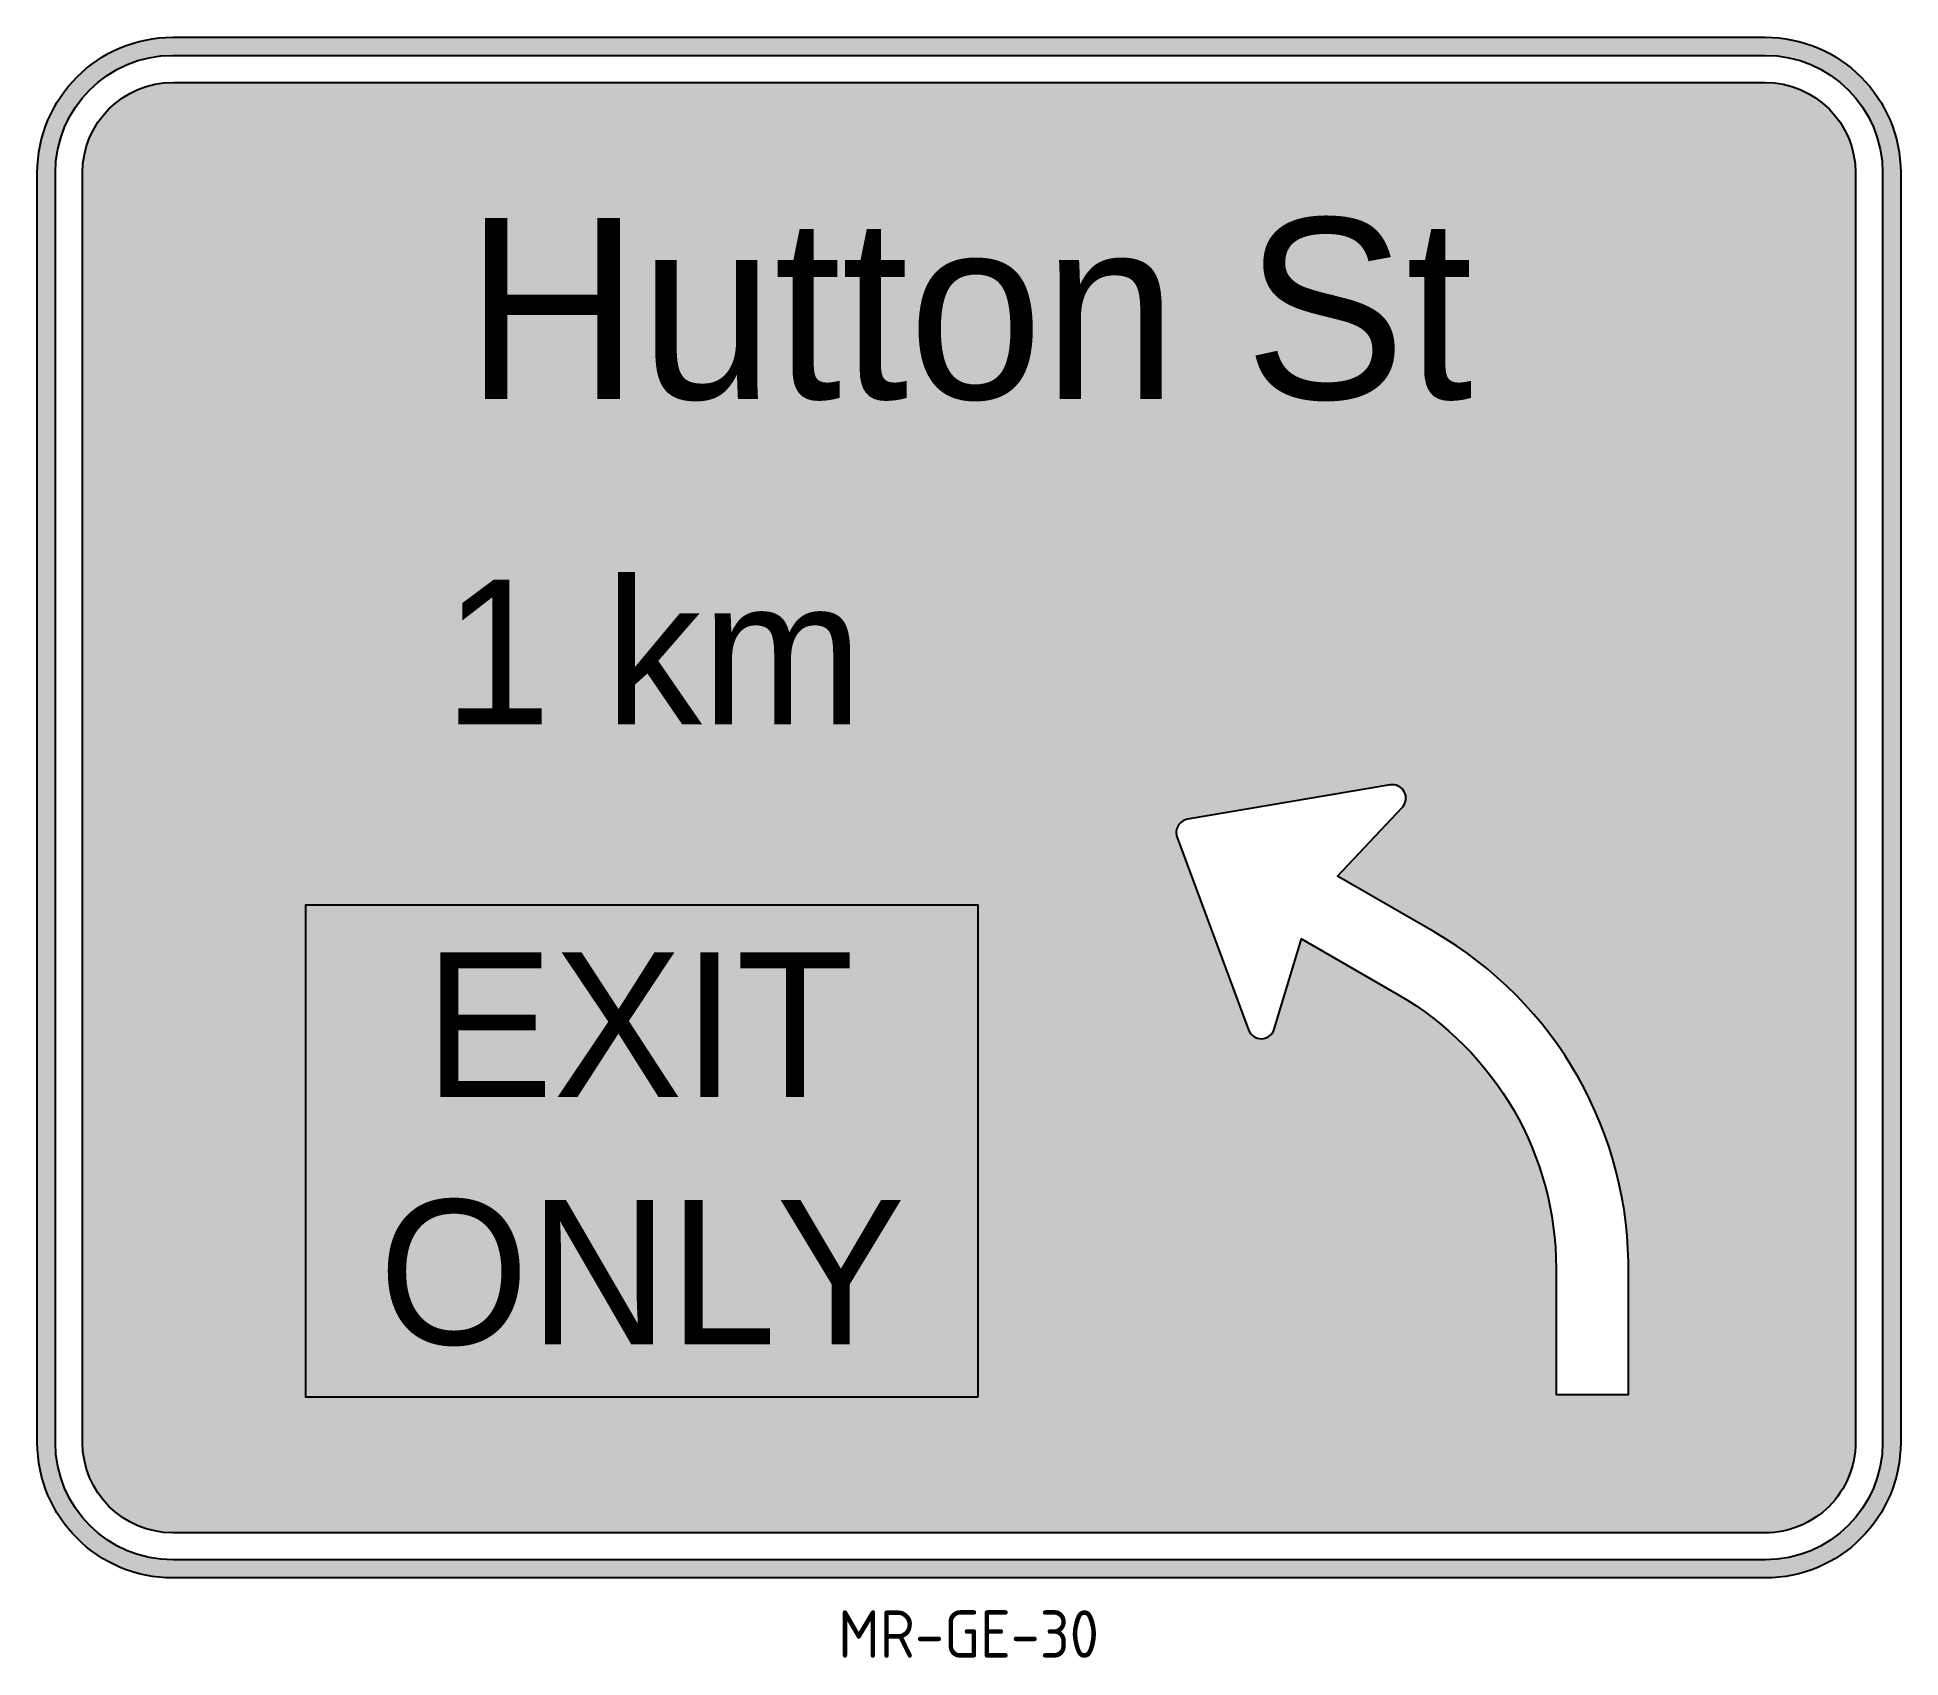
# Model space of a CAD drawing. Header units: millimetres. Extents: x 0 to 137, y 0 to 120.
import ezdxf
from ezdxf.enums import TextEntityAlignment as Align

# ---------------------------------------------------------------- set-up
doc = ezdxf.new("R2010")
doc.units = ezdxf.units.MM
for name, color, linetype in [('DIM', 1, 'Continuous'), ('L25', 1, 'Continuous'), ('WHITE', 255, 'Continuous')]:
    doc.layers.add(name, color=color, linetype=linetype)
doc.layers.add('GREEN', color=7, linetype='Continuous', true_color=0x046a38)
doc.layers.add('YELLOW', color=7, linetype='Continuous', true_color=0xfedb00)
doc.styles.add('FHWAE', font='')
doc.styles.add('FHWAEM', font='')
doc.styles.add('T35', font='isocp2.shx', dxfattribs={"height": 3.5})
doc.styles.get('FHWAE').set_extended_font_data('FHWA Series E2000EX')
doc.styles.get('FHWAEM').set_extended_font_data('FHWA Series Em2000EX')

msp = doc.modelspace()

# ---------------------------------------------------------------- hatches: boundary and pattern name
at = {"layer": 'GREEN'}
h = msp.add_hatch(color=256, dxfattribs=at)
edge = h.paths.add_edge_path(flags=16)
edge.add_arc((9.999999761403501, 15.81975876493459), 8.666666666666742, 180, 270, ccw=False)
edge.add_line((1.333333094736759, 15.81975876493459), (1.333333094736986, 109.4982196304808))
edge.add_arc((9.999999761403615, 109.4982196304808), 8.666666666666629, 90, 180, ccw=False)
edge.add_line((9.999999761403615, 118.1648862971474), (127.4281951232875, 118.1648862971474))
edge.add_arc((127.4281951232877, 109.4982196304808), 8.666666666666629, 0, 90.0000000000008, ccw=False)
edge.add_line((136.0948617899542, 109.4982196304808), (136.0948617899543, 15.81975876493459))
edge.add_arc((127.4281951232875, 15.81975876493459), 8.666666666666742, -90, 0, ccw=False)
edge.add_line((127.4281951232875, 7.153092098267848), (9.999999761403501, 7.153092098267848))
edge = h.paths.add_edge_path()
edge.add_arc((9.999999761403501, 15.81975876493459), 10, 180, 270, ccw=False)
edge.add_line((-2.385964990025968e-07, 15.81975876493459), (-2.385963853157591e-07, 109.4982196304808))
edge.add_arc((9.999999761403615, 109.4982196304808), 10, 90, 180, ccw=False)
edge.add_line((9.999999761403615, 119.4982196304808), (127.4281951232875, 119.4982196304808))
edge.add_arc((127.4281951232877, 109.4982196304808), 10, 6.252776074688882e-13, 90.00000000000063, ccw=False)
edge.add_line((137.4281951232875, 109.4982196304809), (137.4281951232877, 15.81975876493459))
edge.add_arc((127.4281951232877, 15.81975876493459), 10, -90, 0, ccw=False)
edge.add_line((127.4281951232877, 5.819758764934591), (9.999999761403501, 5.819758764934591))
h = msp.add_hatch(color=256, dxfattribs=at)
edge = h.paths.add_edge_path(flags=16)
edge.add_line((91.2261033538872, 46.32264216548663), (93.22504872830086, 52.98580058656023))
edge.add_line((93.22504872830086, 52.98580058656023), (100.3470244872939, 48.87392596494362))
edge.add_arc((88.68035782062731, 28.66666654330669), 23.33333333333331, 1.1368683772161603e-13, 60.00000000000023, ccw=False)
edge.add_line((112.0136911539606, 28.66666654330675), (112.0136911539606, 19.35309209826801))
edge.add_line((112.0136911539606, 19.35309209826801), (117.3424893399017, 19.35309209826801))
edge.add_line((117.3424893399017, 19.35309209826801), (117.3424893399017, 28.15676993653778))
edge.add_arc((88.68035782062722, 28.66666654330663), 28.66666666666674, 358.9808210134493, 419.9999999999999)
edge.add_line((103.0136911539606, 53.4927281184606), (95.89171539972835, 57.60460273732849))
edge.add_line((95.89171539972835, 57.60460273732849), (100.6627071582183, 62.66731940549369))
edge.add_arc((99.93494365018739, 63.35314757375301), 0.9999999999996703, 316.6992272578553, 459.6441749571415)
edge.add_line((99.7674147516982, 64.33901473933383), (84.83045171336585, 61.8007691794844))
edge.add_arc((84.99798061185518, 60.81490201390375), 0.999999999999545, 99.64417495715124, 200.3558250428738)
edge.add_line((84.06043015246087, 60.4670527130728), (89.33072652413364, 46.26214046642747))
edge.add_arc((90.2682769835281, 46.6099897672583), 0.9999999999996287, 200.3558250428648, 343.3007727421848)
edge = h.paths.add_edge_path()
edge.add_arc((9.999999761403501, 15.81975876493459), 6.666666666666742, 180, 270, ccw=False)
edge.add_line((3.333333094736759, 15.81975876493459), (3.333333094736986, 109.4982196304808))
edge.add_arc((9.999999761403615, 109.4982196304808), 6.666666666666629, 90, 180, ccw=False)
edge.add_line((9.999999761403615, 116.1648862971474), (127.4281951232877, 116.1648862971475))
edge.add_arc((127.4281951232877, 109.4982196304808), 6.666666666666742, 0, 90, ccw=False)
edge.add_line((134.0948617899544, 109.4982196304808), (134.0948617899543, 15.81975876493459))
edge.add_arc((127.4281951232875, 15.81975876493459), 6.666666666666742, -90, 0, ccw=False)
edge.add_line((127.4281951232875, 9.153092098267848), (9.999999761403501, 9.153092098267848))
h.paths.add_polyline_path([(69.37411829006965, 19.15309209826773), (19.81488006307626, 19.15309209826773), (19.81488006307626, 55.48629175293308), (69.37411829006965, 55.48629175293308)], flags=16)
at = {"layer": 'YELLOW'}
msp.add_hatch(color=256, dxfattribs=at).paths.add_polyline_path([(69.37411829006965, 19.15309209826773), (19.81488006307626, 19.15309209826773), (19.81488006307626, 55.48629175293308), (69.37411829006965, 55.48629175293308)])

# ---------------------------------------------------------------- linework, layer by layer
at = {"layer": 'GREEN'}
for points in [[(9.999999761403501, 5.819758764934591, -0.414213562373095), (-2.385964990025968e-07, 15.81975876493459), (-2.385963853157591e-07, 109.4982196304808, -0.414213562373095), (9.999999761403615, 119.4982196304808), (127.4281951232875, 119.4982196304808, -0.414213562373095), (137.4281951232875, 109.4982196304809), (137.4281951232877, 15.81975876493459, -0.414213562373095), (127.4281951232877, 5.819758764934591)], [(9.999999761403501, 7.153092098267848, -0.414213562373095), (1.333333094736759, 15.81975876493459), (1.333333094736986, 109.4982196304808, -0.414213562373095), (9.999999761403615, 118.1648862971474), (127.4281951232875, 118.1648862971474, -0.414213562373095), (136.0948617899542, 109.4982196304808), (136.0948617899543, 15.81975876493459, -0.414213562373095), (127.4281951232875, 7.153092098267848)], [(9.999999761403501, 9.153092098267848, -0.414213562373095), (3.333333094736759, 15.81975876493459), (3.333333094736986, 109.4982196304808, -0.414213562373095), (9.999999761403615, 116.1648862971474), (127.4281951232877, 116.1648862971475, -0.414213562373095), (134.0948617899544, 109.4982196304808), (134.0948617899543, 15.81975876493459, -0.414213562373095), (127.4281951232875, 9.153092098267848)], [(91.2261033538872, 46.32264216548663), (93.22504872830086, 52.98580058656023), (100.3470244872939, 48.87392596494362, -0.2679491924311231), (112.0136911539606, 28.66666654330675), (112.0136911539606, 19.35309209826801), (117.3424893399017, 19.35309209826801), (117.3424893399017, 28.15676993653778, 0.2727211980771251), (103.0136911539606, 53.4927281184606), (95.89171539972835, 57.60460273732849), (100.6627071582183, 62.66731940549369, 0.719532350924138), (99.7674147516982, 64.33901473933383), (84.83045171336585, 61.8007691794844, 0.4700935059844736), (84.06043015246087, 60.4670527130728), (89.33072652413364, 46.26214046642747, 0.719532350924374)]]:
    msp.add_lwpolyline(points, format="xyb", close=True, dxfattribs=at)
at = {"layer": 'YELLOW'}
msp.add_lwpolyline([(69.37411829006965, 19.15309209826773), (19.81488006307626, 19.15309209826773), (19.81488006307626, 55.48629175293308), (69.37411829006965, 55.48629175293308)], close=True, dxfattribs=at)

# ---------------------------------------------------------------- texts
at = {"layer": 'DIM', "color": 3, "insert": (68.68096690654426, 3.434758764934827), "char_height": 3.5, "width": 16.42482756211029, "attachment_point": 2, "style": 'T35'}
msp.add_mtext('MR-GE-30', dxfattribs=at)
at = {"layer": 'L25', "style": 'FHWAE'}
for s, p in [('EXIT', (44.39816247047543, 41.31962508626611)), ('ONLY', (44.59503012317487, 23.05451420495046))]:
    msp.add_text(s, height=10.66666666666666, dxfattribs=at).set_placement(p, align=Align.CENTER)
at = {"layer": 'WHITE', "style": 'FHWAEM'}
for s, height, p in [('Hutton St', 13.33333333333333, (68.71409744234558, 92.81952288862601)), ('1 km', 10.66666666666667, (45.42338516533391, 68.81660156759438))]:
    msp.add_text(s, height=height, dxfattribs=at).set_placement(p, align=Align.CENTER)

doc.saveas('drawing.dxf')
